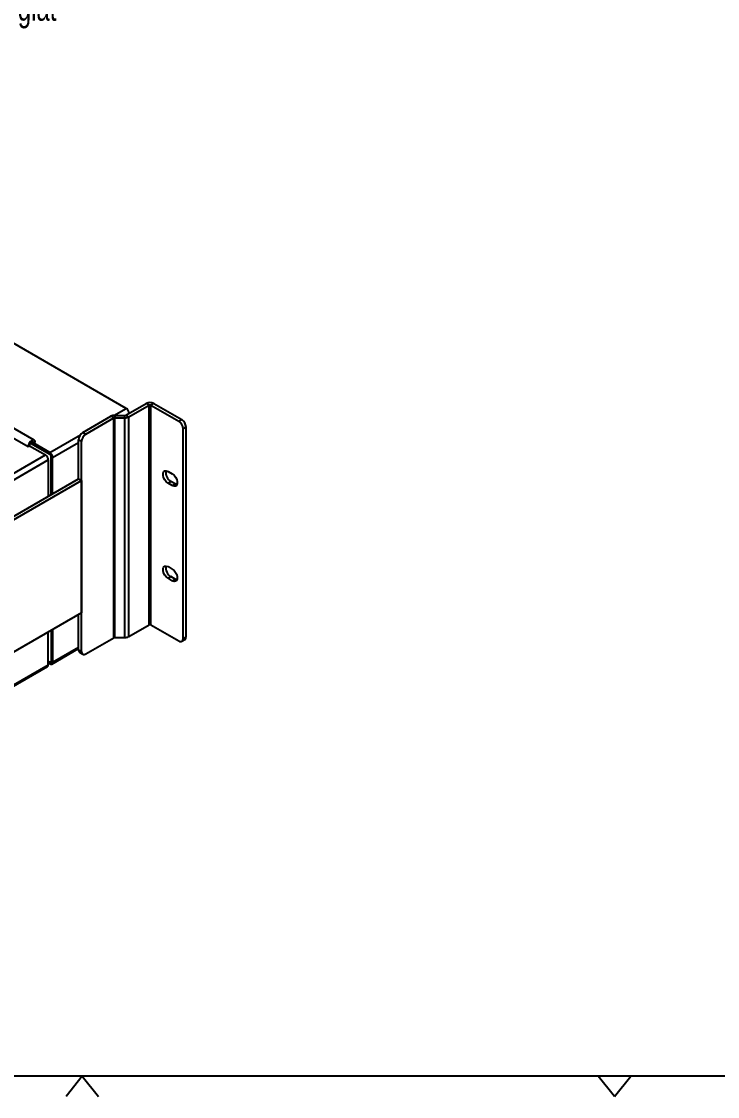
# Model space of a CAD drawing. Extents: x 0 to 841, y 0 to 594.
# Drawn here: x 325.6 to 496.2, y 0 to 263.6 of the extents above; entities that cross this region are included whole.
import ezdxf

# ---------------------------------------------------------------- set-up
doc = ezdxf.new("R2010")
doc.units = 0
doc.layers.get('0').update_dxf_attribs({"linetype": 'CONTINUOUS'})
doc.layers.add('FORMAT', color=7, linetype='CONTINUOUS')
doc.styles.add('SLDTEXTSTYLE5', font='TXT', dxfattribs={"width": 0.69375})

# ---------------------------------------------------------------- blocks, each defined once
blk = doc.blocks.new('SW_NOTE_7')
at = {"layer": 'FORMAT', "insert": (0.5, 4.05), "char_height": 6.35, "attachment_point": 1, "style": 'SLDTEXTSTYLE5'}
blk.add_mtext('Svejses og slibes glat', dxfattribs=at)

msp = doc.modelspace()

# ---------------------------------------------------------------- linework, layer by layer
at = {"color": 7, "linetype": 'CONTINUOUS'}
for p, q in [((186.4988, 240.615), (327.2131, 159.3824)), ((328.7219, 160.9752), (188.0076, 242.2078)), ((351.2547, 168.7711), (278.5995, 210.714)), ((348.2343, 167.0274), (351.2547, 168.7711)), ((351.1658, 167.0871), (356.1691, 169.9754)), ((351.8729, 166.6789), (356.8762, 169.5672)), ((356.8762, 169.5672), (356.1691, 169.9754)), ((356.8762, 115.6755), (356.8762, 169.5672)), ((358.0076, 169.9754), (357.3004, 169.5672)), ((357.3004, 115.6755), (357.3004, 169.5672)), ((357.3004, 169.5672), (364.1594, 165.6077)), ((358.0076, 169.9754), (364.8665, 166.0159)), ((340.6481, 162.8523), (347.5152, 166.8166)), ((341.3552, 162.4441), (348.2223, 166.4084)), ((348.2223, 166.4084), (347.5152, 166.8166)), ((348.2223, 112.5167), (348.2223, 166.4084)), ((348.4344, 167.0364), (348.4344, 166.4591)), ((348.4344, 167.0364), (350.9536, 167.0364)), ((348.4344, 112.5674), (348.4344, 166.4591)), ((348.4344, 166.4591), (350.9536, 166.4591)), ((350.9536, 166.4591), (350.9536, 167.0364)), ((350.9536, 112.5674), (350.9536, 166.4591)), ((351.1658, 167.0871), (351.8729, 166.6789)), ((351.8729, 112.7872), (351.8729, 166.6789)), ((364.1594, 165.6077), (364.8665, 166.0159)), ((365.9271, 164.1787), (365.22, 163.7705)), ((365.22, 112.3285), (365.22, 163.7705)), ((365.9271, 112.7367), (365.9271, 164.1787)), ((332.5164, 157.9537), (340.0616, 162.3094)), ((340.2945, 160.607), (339.5874, 161.0152)), ((339.5874, 151.5229), (339.5874, 161.0152)), ((340.6481, 162.8523), (341.3552, 162.4441)), ((327.2131, 159.3824), (327.5666, 159.5865)), ((327.5666, 159.5865), (331.4557, 157.3414)), ((327.8208, 160.2561), (332.5164, 157.5454)), ((328.0969, 160.505), (328.6273, 160.1988)), ((328.6273, 160.1988), (328.9808, 160.4029)), ((332.5164, 157.9537), (328.6273, 160.1988)), ((333.2235, 156.7289), (339.5874, 160.4028)), ((340.2945, 109.1649), (340.2945, 160.607)), ((300.6965, 139.5845), (331.4557, 157.3414)), ((301.4037, 138.3597), (332.1628, 156.1166)), ((332.1628, 156.1166), (332.1628, 147.2367)), ((332.8699, 156.933), (333.2235, 156.7289)), ((332.8699, 147.6449), (332.8699, 156.933)), ((333.2235, 147.849), (333.2235, 156.7289)), ((361.5077, 153.2981), (362.5684, 152.6857)), ((202.0552, 72.1272), (339.5874, 151.5229)), ((202.7623, 71.719), (340.2945, 151.1147)), ((339.5874, 151.5229), (340.2945, 151.1147)), ((340.2945, 151.1147), (340.2945, 118.6572)), ((361.5077, 150.4402), (362.2148, 150.8484)), ((362.5684, 149.8279), (361.5077, 150.4402)), ((363.2755, 150.2361), (362.2148, 150.8484)), ((362.5684, 149.8279), (363.2755, 150.2361)), ((361.5077, 129.945), (362.5684, 129.3327)), ((361.5077, 127.0871), (362.2148, 127.4953)), ((362.5684, 126.4748), (361.5077, 127.0871)), ((363.2755, 126.883), (362.2148, 127.4953)), ((362.5684, 126.4748), (363.2755, 126.883)), ((340.2945, 118.6572), (202.7623, 39.2615)), ((339.5874, 109.5731), (339.5874, 118.249)), ((332.1628, 105.8994), (332.1628, 113.9628)), ((332.8699, 114.371), (332.8699, 106.7158)), ((333.2235, 114.5751), (333.2235, 106.5117)), ((351.8729, 112.7872), (356.8762, 115.6755)), ((357.3004, 115.6755), (364.1594, 111.716)), ((341.3552, 108.5524), (348.2223, 112.5167)), ((348.4344, 112.5674), (350.9536, 112.5674)), ((364.9093, 111.6417), (365.6164, 112.0499)), ((365.22, 112.3285), (365.9271, 112.7367)), ((333.0163, 106.0538), (339.5874, 109.8472)), ((333.2235, 106.5117), (339.5874, 110.1855)), ((339.5874, 109.5731), (340.2945, 109.1649)), ((339.8981, 108.8863), (340.6052, 108.4781)), ((301.4037, 88.1425), (332.1628, 105.8994)), ((332.5164, 106.5116), (332.1628, 106.7157)), ((332.5164, 106.1033), (332.1628, 106.3074)), ((332.5164, 106.5116), (332.8699, 106.7158)), ((332.8699, 106.7158), (333.2235, 106.5117)), ((301.1965, 87.6846), (331.9557, 105.4415)), ((836, 5), (25, 5)), ((340.5, 5), (336.5034, 0)), ((340.5, 5), (344.4966, 0)), ((471, 0), (467.0034, 5)), ((471, 0), (474.9966, 5))]:
    msp.add_line(p, q, dxfattribs=at)
at = {"color": 7, "linetype": 'CONTINUOUS', "flags": 128}
for points in [[(328.9808, 160.4029), (328.9135, 160.7546), (328.7219, 160.9752), (328.4352, 161.0309), (328.0969, 160.9133), (327.7587, 160.6403), (327.4719, 160.2536), (327.2803, 159.8118), (327.213, 159.3824)], [(327.5666, 159.5865), (327.607, 159.8441), (327.7219, 160.1092), (327.894, 160.3413), (328.0969, 160.505), (328.2999, 160.5756), (328.4719, 160.5422), (328.5869, 160.4098), (328.6273, 160.1988)], [(361.5077, 150.4402), (361.0845, 150.7707), (360.7123, 151.2337), (360.4361, 151.7733), (360.2891, 152.3245), (360.2891, 152.8207), (360.4361, 153.2022), (360.7123, 153.4229), (361.0845, 153.4562), (361.5077, 153.2981)], [(362.5684, 152.6857), (362.9916, 152.3552), (363.3638, 151.8923), (363.64, 151.3526), (363.787, 150.8014), (363.787, 150.3052), (363.64, 149.9237), (363.3638, 149.703), (362.9916, 149.6697), (362.5684, 149.8279)], [(363.7223, 150.0745), (363.6987, 150.0779), (363.2755, 150.2361)], [(361.5077, 127.0871), (361.0845, 127.4176), (360.7123, 127.8806), (360.4361, 128.4202), (360.2891, 128.9714), (360.2891, 129.4677), (360.4361, 129.8492), (360.7123, 130.0699), (361.0845, 130.1031), (361.5077, 129.945)], [(362.5684, 129.3327), (362.9916, 129.0022), (363.3638, 128.5392), (363.64, 127.9996), (363.787, 127.4484), (363.787, 126.9521), (363.64, 126.5706), (363.3638, 126.3499), (362.9916, 126.3166), (362.5684, 126.4748)], [(363.7223, 126.7215), (363.6987, 126.7248), (363.2755, 126.883)]]:
    msp.add_lwpolyline(points, dxfattribs=at)
at = {"color": 7, "linetype": 'CONTINUOUS'}
for centre, radius, start, end in [((350.4266, 167.4765), 1.5368, 2.604891, 57.395109), ((357.0883, 168.2013), 1.9981, 62.609719, 117.390091), ((357.0883, 169.1578), 0.4611, 62.610211, 117.389378), ((348.397, 165.1609), 1.8758, 88.855966, 118.039694), ((348.4258, 166.0263), 0.4329, 88.856082, 118.038936), ((350.9623, 167.4692), 0.4329, 268.859751, 298.039207), ((350.9911, 168.3345), 1.8758, 268.856523, 298.040046), ((362.9172, 163.6657), 2.3052, 2.605787, 57.394214), ((363.6243, 164.0739), 2.3052, 2.605787, 57.394214), ((341.8902, 160.9104), 2.3052, 122.605445, 177.394432), ((342.5973, 160.5022), 2.3052, 122.605445, 177.394432), ((330.6276, 156.0468), 1.5368, 2.604891, 57.395109), ((331.6883, 156.6591), 1.5368, 2.604891, 57.395109), ((332.1023, 156.8981), 0.7684, 2.605157, 57.395336), ((363.3661, 152.9177), 2.368, 166.771311, 240.909545), ((363.3662, 129.5646), 2.368, 166.771386, 240.90947), ((357.0883, 115.2661), 0.4611, 62.610211, 117.389378), ((348.4258, 112.1346), 0.4329, 88.856082, 118.038936), ((350.9911, 114.4428), 1.8758, 268.856523, 298.040046), ((364.5734, 112.2236), 0.6551, 230.797372, 9.213626), ((365.1646, 112.668), 0.7656, 306.165762, 5.147085), ((340.3384, 109.4992), 0.7546, 174.379097, 234.308976), ((340.9411, 109.06), 0.6551, 170.786047, 309.203325), ((331.6621, 105.8501), 0.5031, 305.692466, 5.62135), ((332.6544, 106.6808), 0.2184, 230.795339, 9.213749), ((332.7924, 106.4417), 0.4367, 230.795547, 9.21502)]:
    msp.add_arc(centre, radius, start, end, dxfattribs=at)

# ---------------------------------------------------------------- block references
at = {"layer": 'FORMAT'}
msp.add_blockref('SW_NOTE_7', (277.022, 266.1316), dxfattribs=at)

doc.saveas('drawing.dxf')
